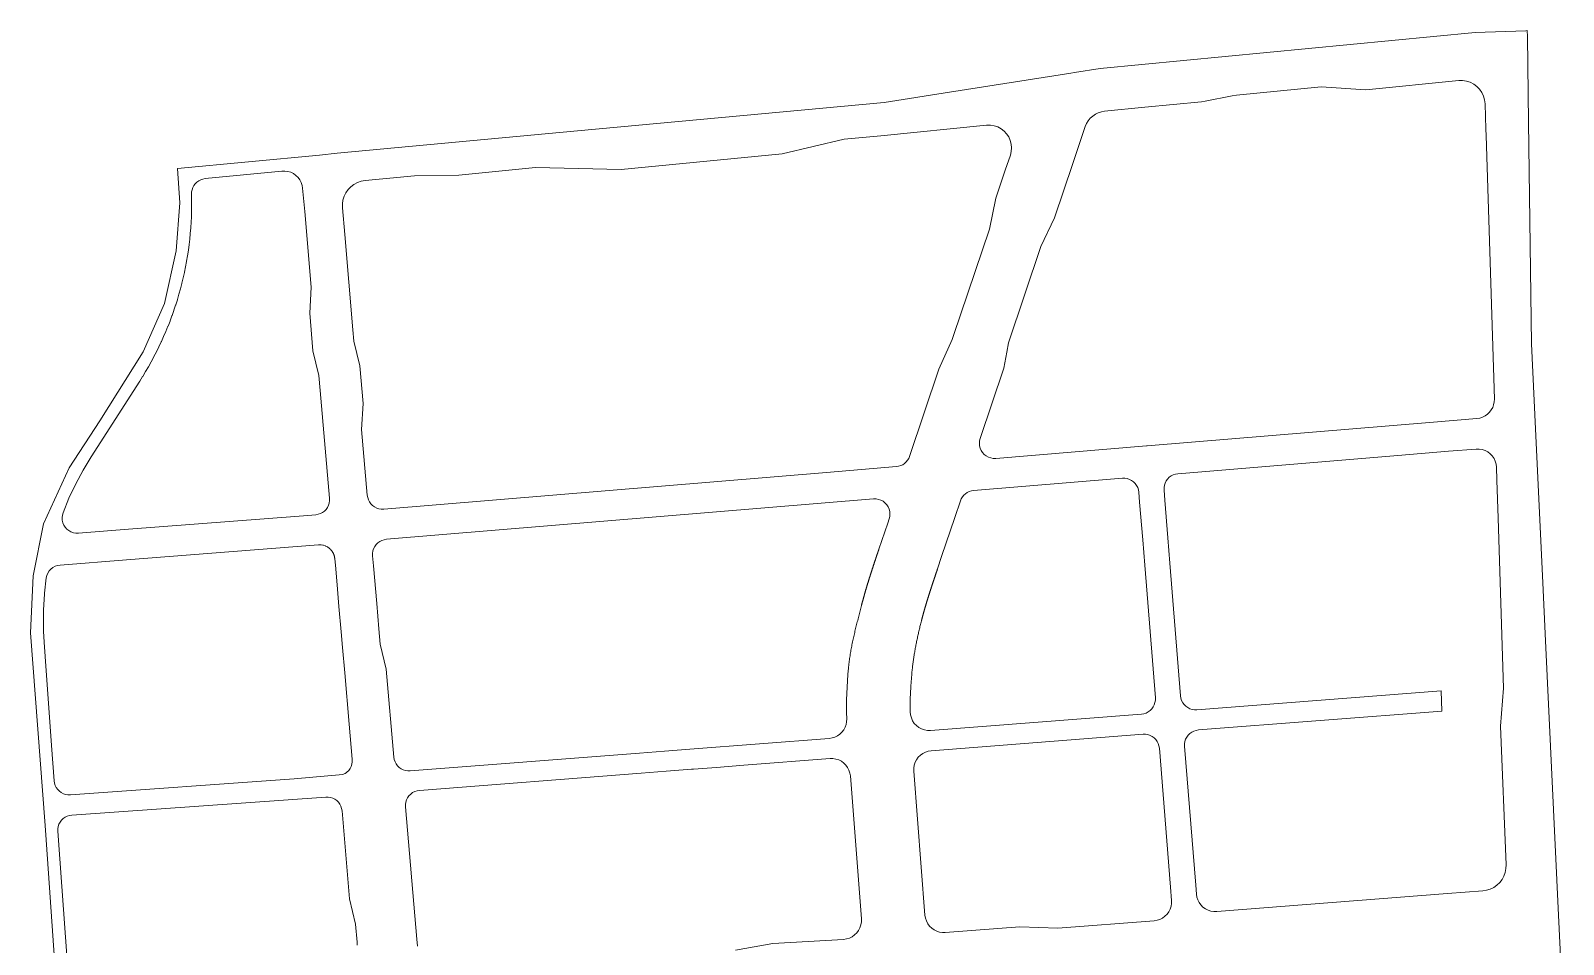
# Model space of a CAD drawing. Header units: inches. Extents: x 498513 to 499750, y 3353424 to 3354760.
# Drawn here: x 498513 to 499728, y 3354037 to 3354760 of the extents above; entities that cross this region are included whole.
import ezdxf

# ---------------------------------------------------------------- set-up
doc = ezdxf.new("R2010")
doc.units = ezdxf.units.IN
doc.header["$MEASUREMENT"] = 0
doc.layers.add('西站拼双铁河道杭外局调', color=7, linetype='Continuous', lineweight=9, true_color=0xf1baf5)

msp = doc.modelspace()

# ---------------------------------------------------------------- linework, layer by layer
at = {"layer": '西站拼双铁河道杭外局调'}
for points in [[(498534.9661, 3353986.9351), (498524.9519, 3354130.8457), (498513.3683, 3354283.5004), (498515.3861, 3354328.5647), (498523.4573, 3354369.9295), (498543.9715, 3354414.3209), (498568.1849, 3354451.3137), (498602.4874, 3354506.1305), (498619.3025, 3354544.4687), (498628.7187, 3354586.1697), (498631.6771, 3354624.0927), (498629.8279, 3354651.3842), (498742.0575, 3354661.9167), (498756.1501, 3354663.3227), (498946.5335, 3354680.9965), (499189.3928, 3354703.5417), (499189.4432, 3354703.5464), (499241.3634, 3354711.7408), (499337.2971, 3354726.8819), (499340.4157, 3354727.3741), (499360.5703, 3354730.5551), (499657.7557, 3354759.0972), (499697.9162, 3354760.4089), (499698.982, 3354760.4437), (499699.0443, 3354755.7877), (499699.9531, 3354687.8865), (499702.2997, 3354512.5424), (499705.4881, 3354445.0677), (499711.2498, 3354323.1298), (499713.4142, 3354277.3249), (499723.6852, 3354059.961), (499727.545, 3353978.2763)], [(499071.6391, 3354032.2041), (499101.3791, 3354037.4761), (499157.4185, 3354040.8031), (499159.7761, 3354041.1323), (499162.0519, 3354041.8303), (499164.1886, 3354042.8795), (499166.1324, 3354044.2535), (499167.8344, 3354045.9177), (499169.2517, 3354047.8303), (499170.3486, 3354049.9429), (499171.0975, 3354052.2025), (499171.4795, 3354054.5521), (499171.4849, 3354056.9325), (499162.7347, 3354170.1655), (499162.3697, 3354172.4913), (499161.6453, 3354174.7312), (499160.5793, 3354176.8303), (499159.198, 3354178.7367), (499157.5355, 3354180.4035), (499155.6327, 3354181.7897), (499153.5365, 3354182.8611), (499151.2984, 3354183.5913), (499148.9737, 3354183.9623), (499146.6195, 3354183.965), (499078.4335, 3354178.6769), (499056.8112, 3354177), (499038.5523, 3354175.5839), (499036.8706, 3354175.4535), (499016.93, 3354173.907), (498996.9894, 3354172.3606), (498821.3095, 3354158.7361), (498819.4386, 3354158.441), (498817.6374, 3354157.8552), (498815.9507, 3354156.9933), (498814.4208, 3354155.8768), (498813.0855, 3354154.5334), (498811.9783, 3354152.9967), (498811.1265, 3354151.3049), (498810.5516, 3354149.5002), (498810.2679, 3354147.6275), (498810.2823, 3354145.7335), (498819.3769, 3354041.026), (498819.8675, 3354035.3781)], [(498771.9737, 3354036.1263), (498771.9587, 3354038.4923), (498770.7255, 3354052.9099), (498766.0175, 3354072.7481), (498760.0479, 3354142.5373), (498759.7449, 3354144.3782), (498759.1602, 3354146.1499), (498758.3079, 3354147.8096), (498757.2087, 3354149.3171), (498755.8891, 3354150.636), (498754.381, 3354151.7344), (498752.7208, 3354152.5857), (498750.9487, 3354153.1695), (498749.1076, 3354153.4715), (498747.2419, 3354153.4845), (498545.9951, 3354139.2013), (498544.1312, 3354138.9205), (498542.3344, 3354138.3515), (498540.6487, 3354137.508), (498539.116, 3354136.411), (498537.7739, 3354135.0875), (498536.6556, 3354133.5703), (498535.7887, 3354131.8966), (498535.1944, 3354130.1079), (498534.8877, 3354128.2481), (498534.8759, 3354126.3633), (498542.5381, 3354020.7111)]]:
    msp.add_lwpolyline(points, dxfattribs=at)
for points in [[(499644.6462, 3354720.9169), (499571.0779, 3354713.7005), (499535.6681, 3354716.0049), (499468.7215, 3354709.4381), (499465.1851, 3354708.8763), (499443.7455, 3354704.6212), (499440.8339, 3354704.1906), (499395.9543, 3354699.7883), (499364.1623, 3354696.6698), (499361.619, 3354696.2345), (499359.1641, 3354695.44), (499356.848, 3354694.3027), (499354.7183, 3354692.8459), (499352.8188, 3354691.0996), (499351.1884, 3354689.0997), (499349.8608, 3354686.8872), (499348.8631, 3354684.5076), (499338.9516, 3354655.1162), (499324.4862, 3354612.2205), (499313.6549, 3354589.4897), (499287.9171, 3354513.1676), (499286.6112, 3354505.8396), (499284.3689, 3354493.2573), (499265.5621, 3354437.4881), (499265.0869, 3354435.5696), (499264.9331, 3354433.5992), (499265.1048, 3354431.6302), (499265.5974, 3354429.7162), (499266.3974, 3354427.9089), (499267.4832, 3354426.2575), (499268.8254, 3354424.8068), (499270.3875, 3354423.596), (499272.1271, 3354422.658), (499273.9971, 3354422.0183), (499275.9467, 3354421.6942), (499277.9231, 3354421.6945), (499397.3371, 3354431.5811), (499397.7442, 3354431.6148), (499624.5855, 3354450.3958), (499659.1231, 3354453.2553), (499661.372, 3354453.615), (499663.5405, 3354454.311), (499665.5787, 3354455.3273), (499667.4395, 3354456.6404), (499669.0801, 3354458.2201), (499670.4626, 3354460.0299), (499671.5551, 3354462.0282), (499672.3326, 3354464.1689), (499672.777, 3354466.4026), (499672.8781, 3354468.6778), (499666.284, 3354677.5083), (499666.1271, 3354682.4875), (499665.4917, 3354702.6072), (499665.1401, 3354705.6942), (499664.2901, 3354708.6825), (499662.9644, 3354711.4924), (499661.1985, 3354714.0486), (499659.0397, 3354716.2829), (499656.5456, 3354718.1355), (499653.7829, 3354719.5568), (499650.8256, 3354720.5089), (499647.7526, 3354720.9664)], [(498789.2907, 3354381.8251), (498791.1472, 3354381.5399), (498793.0253, 3354381.5479), (499143.8062, 3354410.5903), (499199.2137, 3354415.1777), (499200.9356, 3354415.4472), (499202.6003, 3354415.9634), (499204.1726, 3354416.7152), (499205.6195, 3354417.6869), (499206.9104, 3354418.8579), (499208.0181, 3354420.2036), (499208.9191, 3354421.6956), (499209.5945, 3354423.3023), (499232.9069, 3354492.4325), (499243.4113, 3354515.7585), (499244.4854, 3354518.9437), (499272.9089, 3354603.2303), (499278.0548, 3354627.8784), (499285.4759, 3354649.8848), (499289.5027, 3354661.8257), (499290.2191, 3354664.7258), (499290.4459, 3354667.7045), (499290.177, 3354670.6797), (499289.4198, 3354673.5694), (499288.195, 3354676.2941), (499286.5365, 3354678.7787), (499284.4899, 3354680.9548), (499282.1116, 3354682.7624), (499279.4671, 3354684.1518), (499276.6292, 3354685.0847), (499273.6761, 3354685.5354), (499270.6891, 3354685.4915), (499186.9801, 3354677.2803), (499157.9267, 3354674.4305), (499108.8093, 3354662.9807), (498981.1791, 3354650.4615), (498947.2491, 3354651.2027), (498913.3191, 3354651.9441), (498852.6469, 3354645.9927), (498817.5209, 3354645.5617), (498778.2831, 3354641.7127), (498775.215, 3354641.1678), (498772.2687, 3354640.153), (498769.5159, 3354638.6928), (498767.0232, 3354636.8227), (498764.8513, 3354634.5881), (498763.0529, 3354632.0432), (498761.6716, 3354629.2499), (498760.7409, 3354626.2759), (498760.2835, 3354623.1935), (498760.3105, 3354620.0774), (498762.1374, 3354599.0445), (498768.6923, 3354523.5783), (498769.4741, 3354514.5755), (498774.1837, 3354495.0237), (498776.7797, 3354465.1361), (498775.5497, 3354444.6281), (498780.0801, 3354392.4687), (498780.3886, 3354390.616), (498780.9823, 3354388.8341), (498781.8469, 3354387.1667), (498782.961, 3354385.6546), (498784.2975, 3354384.3349), (498785.8234, 3354383.2399), (498787.5016, 3354382.3964)], [(498747.3852, 3354381.3191), (498748.4851, 3354382.8554), (498749.3301, 3354384.5453), (498749.8994, 3354386.3469), (498750.1789, 3354388.2156), (498750.1617, 3354390.1049), (498742.6301, 3354475.4863), (498741.6343, 3354487.3265), (498736.9739, 3354506.9429), (498734.4141, 3354536.8339), (498735.6549, 3354557.2473), (498730.4487, 3354617.1854), (498728.8495, 3354635.5975), (498728.4583, 3354637.9359), (498727.7034, 3354640.1835), (498726.604, 3354642.2841), (498725.1871, 3354644.1852), (498723.4885, 3354645.8393), (498721.5506, 3354647.2051), (498719.4216, 3354648.2485), (498717.1548, 3354648.9434), (498714.8068, 3354649.2725), (498712.4364, 3354649.2275), (498651.5909, 3354643.2391), (498649.8169, 3354642.9286), (498648.1093, 3354642.3561), (498646.5065, 3354641.5345), (498645.0449, 3354640.4823), (498643.7571, 3354639.2232), (498642.6722, 3354637.7855), (498641.8147, 3354636.2017), (498641.2038, 3354634.5074), (498640.8535, 3354632.7407), (498640.7715, 3354630.9415), (498640.8621, 3354626.65), (498640.8651, 3354626.4539), (498640.8825, 3354622.0712), (498640.8816, 3354621.983), (498640.8256, 3354617.6915), (498640.8246, 3354617.6359), (498640.8216, 3354617.5279), (498640.691, 3354613.2023), (498640.6858, 3354613.087), (498640.4819, 3354608.7715), (498640.4749, 3354608.6599), (498640.2044, 3354604.4559), (498640.1952, 3354604.3214), (498640.1876, 3354604.2235), (498639.8326, 3354599.8768), (498639.8254, 3354599.8018), (498639.3938, 3354595.439), (498639.3886, 3354595.3942), (498639.3801, 3354595.3194), (498638.8787, 3354591.0095), (498638.8725, 3354590.9628), (498638.3039, 3354586.7082), (498638.2813, 3354586.5462), (498638.2807, 3354586.5418), (498637.6222, 3354582.1863), (498637.6213, 3354582.1802), (498637.607, 3354582.0943), (498636.8791, 3354577.783), (498636.8593, 3354577.6759), (498636.0617, 3354573.3992), (498636.0391, 3354573.2872), (498635.1962, 3354569.1601), (498635.169, 3354569.0301), (498635.1463, 3354568.9257), (498634.2019, 3354564.6769), (498634.1813, 3354564.5902), (498633.1602, 3354560.3409), (498633.1446, 3354560.2799), (498633.1298, 3354560.2222), (498632.0441, 3354556.0234), (498632.0063, 3354555.8859), (498630.8607, 3354551.7491), (498630.8524, 3354551.72), (498630.8407, 3354551.6796), (498629.5921, 3354547.453), (498629.5909, 3354547.449), (498629.5715, 3354547.3872), (498628.2542, 3354543.1947), (498628.2233, 3354543.1014), (498626.8448, 3354538.9639), (498626.8077, 3354538.8576), (498625.407, 3354534.8812), (498625.3629, 3354534.758), (498625.3243, 3354534.6527), (498623.8094, 3354530.578), (498623.7732, 3354530.4847), (498622.1844, 3354526.4252), (498622.1548, 3354526.3524), (498622.1374, 3354526.3099), (498620.4883, 3354522.301), (498620.4688, 3354522.2556), (498618.7217, 3354518.2065), (498618.6926, 3354518.1415), (498616.9249, 3354514.2299), (498616.8707, 3354514.1116), (498614.9792, 3354510.1113), (498614.9433, 3354510.0381), (498613.0044, 3354506.113), (498612.956, 3354506.0185), (498611.0207, 3354502.2635), (498610.9611, 3354502.1493), (498610.9077, 3354502.0488), (498608.8505, 3354498.221), (498608.798, 3354498.1267), (498606.6728, 3354494.3296), (498606.6269, 3354494.2503), (498606.6094, 3354494.2201), (498604.4285, 3354490.4761), (498604.394, 3354490.419), (498602.1184, 3354486.6617), (498602.03, 3354486.5204), (498599.7435, 3354482.8875), (498561.3639, 3354423.0435), (498554.9226, 3354412.4028), (498549.0413, 3354401.4427), (498543.7356, 3354390.1925), (498539.02, 3354378.6826), (498538.4666, 3354376.7515), (498538.243, 3354374.7552), (498538.3555, 3354372.7496), (498538.801, 3354370.7909), (498539.567, 3354368.9339), (498540.6321, 3354367.2307), (498541.9664, 3354365.729), (498543.5324, 3354364.471), (498545.2864, 3354363.4918), (498547.1791, 3354362.8189), (498549.1576, 3354362.4712), (498551.1663, 3354362.4583), (498587.3581, 3354365.2651), (498729.4979, 3354376.2883), (498729.5601, 3354376.2933), (498729.6225, 3354376.2984), (498739.1981, 3354377.0913), (498741.063, 3354377.395), (498742.8571, 3354377.9877), (498744.5359, 3354378.8546), (498746.0579, 3354379.9743)], [(499596.5533, 3354423.9925), (499422.1755, 3354409.5551), (499420.3199, 3354409.2538), (499418.5342, 3354408.6663), (499416.8621, 3354407.8072), (499415.3448, 3354406.6975), (499414.0193, 3354405.3645), (499412.9184, 3354403.8407), (499412.0688, 3354402.1638), (499411.4916, 3354400.3747), (499411.201, 3354398.5174), (499411.2039, 3354396.6375), (499411.8414, 3354388.6802), (499414.2375, 3354358.7756), (499415.8349, 3354338.839), (499424.2709, 3354233.5511), (499424.5674, 3354231.6946), (499425.1502, 3354229.9073), (499426.005, 3354228.2329), (499427.1108, 3354226.7126), (499428.4405, 3354225.3836), (499429.9614, 3354224.2786), (499431.6363, 3354223.4247), (499433.424, 3354222.8428), (499435.2806, 3354222.5473), (499437.1605, 3354222.5455), (499630.743, 3354237.5584), (499631.2344, 3354221.5485), (499438.4995, 3354206.6013), (499436.6364, 3354206.3081), (499434.8423, 3354205.7266), (499433.1614, 3354204.8711), (499431.6353, 3354203.7629), (499430.3017, 3354202.4292), (499429.1934, 3354200.9031), (499428.338, 3354199.2222), (499427.7566, 3354197.428), (499427.4633, 3354195.5649), (499427.4657, 3354193.6788), (499436.2853, 3354083.6035), (499436.8451, 3354076.6173), (499437.2156, 3354074.2971), (499437.9439, 3354072.0633), (499439.012, 3354069.9706), (499440.3939, 3354068.0703), (499442.0555, 3354066.4091), (499443.9561, 3354065.0278), (499446.0492, 3354063.9603), (499448.2833, 3354063.2327), (499450.6036, 3354062.8629), (499452.9531, 3354062.8599), (499635.6713, 3354076.9797), (499663.7177, 3354079.147), (499666.7471, 3354079.6168), (499669.6692, 3354080.544), (499672.4152, 3354081.9069), (499674.9206, 3354083.6734), (499677.1267, 3354085.8021), (499678.9815, 3354088.2429), (499680.4415, 3354090.9385), (499681.4723, 3354093.8256), (499682.0499, 3354096.8363), (499682.1605, 3354099.8999), (499677.7047, 3354209.5327), (499680.1111, 3354239.6509), (499675.8532, 3354374.4715), (499674.905, 3354404.4963), (499674.5849, 3354414.6338), (499674.3116, 3354417.0484), (499673.6521, 3354419.3873), (499672.6235, 3354421.589), (499671.2529, 3354423.5957), (499669.5763, 3354425.3547), (499667.6377, 3354426.82), (499665.4879, 3354427.9531), (499663.1834, 3354428.7241), (499660.7846, 3354429.1129), (499658.3545, 3354429.1093), (499636.4731, 3354427.2977)], [(499250.6145, 3354389.6368), (499249.9391, 3354388.0301), (499245.5019, 3354374.8722), (499235.0579, 3354343.9018), (499231.7627, 3354334.1295), (499231.6829, 3354333.8929), (499231.6031, 3354333.6561), (499231.5233, 3354333.4196), (499231.4437, 3354333.1833), (499231.3639, 3354332.947), (499231.2843, 3354332.7109), (499231.2047, 3354332.4747), (499231.1251, 3354332.2388), (499231.0457, 3354332.0029), (499230.9662, 3354331.7673), (499230.8868, 3354331.5317), (499230.8074, 3354331.2961), (499230.7281, 3354331.0607), (499230.6488, 3354330.8253), (499230.5697, 3354330.5901), (499230.4906, 3354330.3551), (499230.4115, 3354330.1201), (499230.3324, 3354329.8851), (499230.2536, 3354329.6505), (499230.1746, 3354329.4157), (499230.0957, 3354329.1813), (499230.0169, 3354328.9467), (499229.9381, 3354328.7123), (499229.8595, 3354328.4781), (499229.7809, 3354328.2439), (499229.7023, 3354328.0099), (499229.6239, 3354327.7759), (499229.5455, 3354327.5421), (499229.4671, 3354327.3083), (499229.3889, 3354327.0747), (499229.3107, 3354326.8411), (499229.2326, 3354326.6077), (499229.1546, 3354326.3745), (499229.0765, 3354326.1411), (499228.9987, 3354325.9081), (499228.9208, 3354325.6749), (499228.8431, 3354325.4421), (499228.7653, 3354325.2093), (499228.6877, 3354324.9765), (499228.6103, 3354324.7439), (499228.5328, 3354324.5113), (499228.4555, 3354324.2788), (499228.3782, 3354324.0465), (499228.3009, 3354323.8142), (499228.2239, 3354323.5821), (499228.1468, 3354323.3499), (499228.0697, 3354323.1176), (499227.9929, 3354322.8856), (499227.9164, 3354322.6547), (499227.8398, 3354322.4232), (499227.7631, 3354322.1911), (499227.6866, 3354321.9599), (499227.61, 3354321.7277), (499227.5341, 3354321.4975), (499227.4575, 3354321.2652), (499227.3814, 3354321.0341), (499227.3053, 3354320.8029), (499227.2296, 3354320.5723), (499227.1536, 3354320.3414), (499227.0783, 3354320.1115), (499227.0024, 3354319.8801), (499226.9271, 3354319.6503), (499226.8516, 3354319.4197), (499226.7762, 3354319.1885), (499226.7008, 3354318.9582), (499226.6258, 3354318.7279), (499226.551, 3354318.4986), (499226.476, 3354318.2678), (499226.4015, 3354318.0388), (499226.3266, 3354317.8085), (499226.2521, 3354317.5786), (499226.1776, 3354317.3488), (499226.1033, 3354317.1194), (499226.0292, 3354316.8904), (499225.9548, 3354316.66), (499225.8808, 3354316.4308), (499225.8071, 3354316.2018), (499225.7333, 3354315.9727), (499225.6596, 3354315.7431), (499225.5864, 3354315.5148), (499225.5129, 3354315.2857), (499225.4395, 3354315.0568), (499225.3664, 3354314.8282), (499225.2934, 3354314.5995), (499225.2205, 3354314.3709), (499225.1479, 3354314.143), (499225.0751, 3354313.9139), (499225.0026, 3354313.6861), (499224.93, 3354313.4572), (499224.8578, 3354313.2289), (499224.7856, 3354313.0008), (499224.7136, 3354312.7729), (499224.642, 3354312.5456), (499224.5703, 3354312.3179), (499224.4983, 3354312.0891), (499224.4272, 3354311.8623), (499224.3556, 3354311.6341), (499224.2847, 3354311.4076), (499224.2134, 3354311.1792), (499224.1426, 3354310.9522), (499224.0721, 3354310.7257), (499224.0015, 3354310.4985), (499223.9309, 3354310.2714), (499223.8606, 3354310.0441), (499223.7902, 3354309.8165), (499223.72, 3354309.5895), (499223.6504, 3354309.3634), (499223.5794, 3354309.1327), (499223.5083, 3354308.9012), (499223.4389, 3354308.6749), (499223.3696, 3354308.4487), (499223.2996, 3354308.2192), (499223.2307, 3354307.9937), (499223.1612, 3354307.7654), (499223.0927, 3354307.5395), (499223.0238, 3354307.3123), (499222.9554, 3354307.0862), (499222.887, 3354306.8598), (499222.8189, 3354306.6339), (499222.7513, 3354306.4091), (499222.6834, 3354306.1829), (499222.6158, 3354305.9572), (499222.5484, 3354305.7318), (499222.4809, 3354305.5057), (499222.414, 3354305.2809), (499222.3468, 3354305.0546), (499222.2802, 3354304.83), (499222.2133, 3354304.6042), (499222.147, 3354304.3792), (499222.0807, 3354304.1542), (499222.0144, 3354303.9287), (499221.9484, 3354303.7035), (499221.8827, 3354303.479), (499221.8173, 3354303.2546), (499221.7514, 3354303.0287), (499221.6864, 3354302.8048), (499221.6211, 3354302.5797), (499221.5562, 3354302.3549), (499221.4916, 3354302.1312), (499221.4269, 3354301.9063), (499221.3625, 3354301.6818), (499221.2982, 3354301.4575), (499221.2341, 3354301.2334), (499221.1703, 3354301.0092), (499221.1068, 3354300.7857), (499221.0433, 3354300.5618), (499220.98, 3354300.3378), (499220.9169, 3354300.114), (499220.8539, 3354299.8901), (499220.791, 3354299.6658), (499220.7283, 3354299.4421), (499220.666, 3354299.2183), (499220.6041, 3354298.996), (499220.5417, 3354298.7716), (499220.4798, 3354298.5477), (499220.4184, 3354298.3255), (499220.357, 3354298.1022), (499220.2958, 3354297.8792), (499220.2347, 3354297.6558), (499220.1739, 3354297.4328), (499220.113, 3354297.2091), (499220.0527, 3354296.9866), (499219.9924, 3354296.7636), (499219.9324, 3354296.5413), (499219.8726, 3354296.3189), (499219.8129, 3354296.0961), (499219.7533, 3354295.8729), (499219.6943, 3354295.6514), (499219.6351, 3354295.4284), (499219.5764, 3354295.2067), (499219.5176, 3354294.9835), (499219.4593, 3354294.7623), (499219.4008, 3354294.5391), (499219.343, 3354294.318), (499219.2852, 3354294.0957), (499219.2277, 3354293.8742), (499219.17, 3354293.6512), (499219.113, 3354293.4302), (499219.0558, 3354293.2076), (499218.9939, 3354292.9659), (499218.7647, 3354292.0639), (499218.5376, 3354291.1613), (499218.3129, 3354290.2581), (499218.0905, 3354289.3543), (499217.8705, 3354288.4499), (499217.6529, 3354287.5447), (499217.4377, 3354286.6391), (499217.2251, 3354285.7329), (499217.0151, 3354284.8261), (499216.8075, 3354283.9187), (499216.6025, 3354283.0106), (499216.4002, 3354282.1019), (499216.2006, 3354281.1925), (499216.0037, 3354280.2827), (499215.8095, 3354279.3721), (499215.6181, 3354278.4609), (499215.4297, 3354277.5491), (499215.244, 3354276.6367), (499215.0613, 3354275.7237), (499214.8815, 3354274.8099), (499214.7047, 3354273.8957), (499214.5309, 3354272.9807), (499214.3601, 3354272.0653), (499214.1925, 3354271.1491), (499214.0279, 3354270.2325), (499213.8667, 3354269.3151), (499213.7085, 3354268.3973), (499213.5537, 3354267.4787), (499213.4021, 3354266.5597), (499213.2539, 3354265.64), (499213.1089, 3354264.7197), (499212.9675, 3354263.799), (499212.8295, 3354262.8777), (499212.6951, 3354261.9559), (499212.5641, 3354261.0335), (499212.4367, 3354260.1105), (499212.3128, 3354259.1871), (499212.1927, 3354258.2633), (499212.0761, 3354257.3389), (499211.9633, 3354256.4139), (499211.8543, 3354255.4887), (499211.7491, 3354254.5629), (499211.6477, 3354253.6367), (499211.5503, 3354252.7099), (499211.4567, 3354251.7829), (499211.3671, 3354250.8555), (499210.6352, 3354241.2458), (499210.59, 3354240.4292), (499210.2309, 3354231.3827), (499210.2112, 3354230.5657), (499210.179, 3354220.9279), (499210.4149, 3354218.492), (499211.0437, 3354216.1269), (499212.0487, 3354213.8955), (499213.4032, 3354211.8572), (499215.0711, 3354210.0663), (499217.008, 3354208.5704), (499219.1624, 3354207.4095), (499221.4769, 3354206.6142), (499223.8898, 3354206.206), (499226.3371, 3354206.1955), (499393.2921, 3354219.1433), (499395.1553, 3354219.4365), (499396.9494, 3354220.018), (499398.6304, 3354220.8734), (499400.1565, 3354221.9816), (499401.4901, 3354223.3153), (499402.5983, 3354224.8415), (499403.4538, 3354226.5224), (499404.0352, 3354228.3167), (499404.3283, 3354230.1799), (499404.3259, 3354232.066), (499395.9034, 3354337.1845), (499394.306, 3354357.1209), (499391.9099, 3354387.0256), (499391.2771, 3354394.9239), (499390.9791, 3354396.7864), (499390.393, 3354398.5792), (499389.5332, 3354400.2581), (499388.4209, 3354401.7814), (499387.0837, 3354403.1117), (499385.5545, 3354404.216), (499383.8712, 3354405.0671), (499382.0753, 3354405.6439), (499380.2113, 3354405.9321), (499378.3251, 3354405.9247), (499260.3198, 3354396.1547), (499258.5979, 3354395.885), (499256.9332, 3354395.3689), (499255.3609, 3354394.6169), (499253.9141, 3354393.6452), (499252.6232, 3354392.4742), (499251.5156, 3354391.1286)], [(498812.1213, 3354174.1257), (498813.9935, 3354174.1249), (498995.6693, 3354188.2635), (499015.6094, 3354189.8153), (499035.5493, 3354191.3672), (499146.0617, 3354199.9677), (499148.3167, 3354200.3173), (499150.4926, 3354201.0049), (499152.5389, 3354202.0146), (499154.4085, 3354203.323), (499156.0579, 3354204.8999), (499157.4491, 3354206.7088), (499158.5498, 3354208.7078), (499159.3345, 3354210.8506), (499159.7851, 3354213.0876), (499159.8911, 3354215.3671), (499159.7818, 3354220.3549), (499159.7808, 3354220.4003), (499159.7489, 3354225.3494), (499159.7485, 3354225.4355), (499159.7928, 3354230.3528), (499159.7941, 3354230.4643), (499159.7941, 3354230.4688), (499159.7942, 3354230.4733), (499159.914, 3354235.3662), (499159.9174, 3354235.4949), (499159.9176, 3354235.5017), (499159.9179, 3354235.5085), (499160.1131, 3354240.3911), (499160.1186, 3354240.523), (499160.119, 3354240.5321), (499160.1195, 3354240.5412), (499160.3909, 3354245.4305), (499160.3976, 3354245.5474), (499160.3983, 3354245.5588), (499160.399, 3354245.5701), (499160.7487, 3354250.4887), (499160.7725, 3354250.7812), (499161.1894, 3354255.5882), (499161.1898, 3354255.5931), (499161.1901, 3354255.5961), (499161.2981, 3354256.6945), (499161.4145, 3354257.7919), (499161.5389, 3354258.8885), (499161.6712, 3354259.9843), (499161.8113, 3354261.0789), (499161.9587, 3354262.1727), (499162.1133, 3354263.2655), (499162.2751, 3354264.3573), (499162.4437, 3354265.4479), (499162.6187, 3354266.5375), (499162.8003, 3354267.6261), (499162.9879, 3354268.7135), (499163.1815, 3354269.7998), (499163.3809, 3354270.8851), (499163.5859, 3354271.9691), (499163.7961, 3354273.0521), (499164.0113, 3354274.1341), (499164.2315, 3354275.2149), (499164.4565, 3354276.2945), (499164.6857, 3354277.3732), (499164.9193, 3354278.4507), (499165.1569, 3354279.5273), (499165.3985, 3354280.6027), (499165.6435, 3354281.6771), (499165.8919, 3354282.7507), (499166.1436, 3354283.8231), (499166.3983, 3354284.8947), (499166.6557, 3354285.9655), (499166.9157, 3354287.0353), (499167.1781, 3354288.1043), (499167.4425, 3354289.1725), (499167.7089, 3354290.2401), (499167.9771, 3354291.3069), (499168.2469, 3354292.3731), (499168.5179, 3354293.4387), (499168.7902, 3354294.5037), (499169.0633, 3354295.5684), (499169.3371, 3354296.6327), (499169.6115, 3354297.6965), (499169.8863, 3354298.7601), (499170.161, 3354299.8235), (499170.4357, 3354300.8867), (499170.7102, 3354301.9501), (499170.9841, 3354303.0133), (499171.2575, 3354304.0765), (499171.5299, 3354305.1401), (499171.5717, 3354305.3035), (499171.5919, 3354305.3823), (499171.6252, 3354305.5122), (499171.6589, 3354305.6431), (499171.726, 3354305.9035), (499171.7937, 3354306.1648), (499171.8613, 3354306.4256), (499171.929, 3354306.685), (499171.9968, 3354306.9452), (499172.0652, 3354307.2059), (499172.1334, 3354307.465), (499172.2018, 3354307.7245), (499172.2706, 3354307.9841), (499172.3395, 3354308.244), (499172.4084, 3354308.5027), (499172.4776, 3354308.7616), (499172.5473, 3354309.0216), (499172.6166, 3354309.2794), (499172.6863, 3354309.5381), (499172.7564, 3354309.7972), (499172.8265, 3354310.0555), (499172.8964, 3354310.3125), (499172.967, 3354310.5711), (499173.0375, 3354310.8289), (499173.108, 3354311.0858), (499173.1791, 3354311.344), (499173.2499, 3354311.6008), (499173.3211, 3354311.8581), (499173.3926, 3354312.1155), (499173.4638, 3354312.3716), (499173.5356, 3354312.6288), (499173.6073, 3354312.8852), (499173.6793, 3354313.1414), (499173.7512, 3354313.3972), (499173.8234, 3354313.6534), (499173.896, 3354313.9099), (499173.9686, 3354314.1659), (499174.0413, 3354314.4218), (499174.1137, 3354314.6759), (499174.187, 3354314.9323), (499174.2598, 3354315.1867), (499174.333, 3354315.4417), (499174.4062, 3354315.6965), (499174.4799, 3354315.9514), (499174.5536, 3354316.2066), (499174.627, 3354316.46), (499174.7009, 3354316.7142), (499174.7751, 3354316.9689), (499174.8492, 3354317.2229), (499174.9232, 3354317.476), (499174.9976, 3354317.7297), (499175.0721, 3354317.983), (499175.1469, 3354318.2369), (499175.2216, 3354318.4898), (499175.2966, 3354318.7437), (499175.3713, 3354318.9954), (499175.4464, 3354319.2483), (499175.5217, 3354319.5013), (499175.5972, 3354319.7541), (499175.6723, 3354320.0055), (499175.748, 3354320.2582), (499175.8237, 3354320.5103), (499175.8995, 3354320.7623), (499175.9755, 3354321.0143), (499176.0514, 3354321.2657), (499176.1272, 3354321.5163), (499176.2034, 3354321.7678), (499176.2799, 3354322.0197), (499176.3563, 3354322.2707), (499176.4327, 3354322.5209), (499176.5092, 3354322.7713), (499176.5859, 3354323.0222), (499176.6628, 3354323.2729), (499176.7395, 3354323.5227), (499176.813, 3354323.7615), (499176.8902, 3354324.0121), (499176.9674, 3354324.2621), (499177.0446, 3354324.5117), (499177.1218, 3354324.7609), (499177.1995, 3354325.0112), (499177.2769, 3354325.2601), (499177.3543, 3354325.509), (499177.432, 3354325.7581), (499177.5098, 3354326.0071), (499177.5877, 3354326.2557), (499177.6659, 3354326.5055), (499177.7438, 3354326.7538), (499177.822, 3354327.0024), (499177.9, 3354327.2504), (499177.978, 3354327.4979), (499178.0564, 3354327.746), (499178.135, 3354327.9944), (499178.2133, 3354328.242), (499178.2919, 3354328.4896), (499178.3706, 3354328.7374), (499178.4493, 3354328.9848), (499178.5278, 3354329.2313), (499178.6068, 3354329.4789), (499178.6853, 3354329.7249), (499178.7645, 3354329.9728), (499178.8434, 3354330.2191), (499178.9222, 3354330.4651), (499179.0014, 3354330.7116), (499179.0807, 3354330.9584), (499179.1597, 3354331.204), (499179.2391, 3354331.4502), (499179.3183, 3354331.6959), (499179.3979, 3354331.9424), (499179.477, 3354332.1869), (499179.5565, 3354332.4326), (499179.6361, 3354332.6781), (499179.7158, 3354332.9238), (499179.7952, 3354333.168), (499179.8748, 3354333.413), (499179.9547, 3354333.6586), (499180.0343, 3354333.9027), (499180.114, 3354334.1471), (499180.1938, 3354334.3915), (499180.2736, 3354334.6357), (499180.3535, 3354334.8799), (499180.4334, 3354335.1239), (499180.5136, 3354335.3685), (499180.5934, 3354335.6117), (499180.6737, 3354335.8564), (499180.7534, 3354336.0989), (499180.8338, 3354336.3429), (499180.9141, 3354336.5866), (499180.994, 3354336.8292), (499181.0742, 3354337.0726), (499181.1543, 3354337.315), (499181.2344, 3354337.5576), (499181.3147, 3354337.8002), (499181.3952, 3354338.0435), (499181.4753, 3354338.2856), (499181.5556, 3354338.5278), (499181.6361, 3354338.7706), (499181.7162, 3354339.012), (499181.7967, 3354339.2543), (499181.874, 3354339.487), (499181.8771, 3354339.4962), (499181.9576, 3354339.7382), (499182.0378, 3354339.9794), (499182.1182, 3354340.221), (499182.1986, 3354340.4624), (499182.279, 3354340.7036), (499182.3113, 3354340.8006), (499182.3594, 3354340.9446), (499182.4398, 3354341.1855), (499182.5204, 3354341.4266), (499182.6008, 3354341.6674), (499182.6812, 3354341.9079), (499182.7617, 3354342.1486), (499182.7925, 3354342.2408), (499182.8422, 3354342.389), (499182.9226, 3354342.6292), (499183.0032, 3354342.8696), (499183.0836, 3354343.1096), (499183.164, 3354343.3495), (499183.2445, 3354343.5894), (499183.2733, 3354343.6751), (499183.325, 3354343.8292), (499183.4054, 3354344.0688), (499183.4859, 3354344.3083), (499183.5663, 3354344.5478), (499183.6467, 3354344.787), (499183.727, 3354345.0262), (499183.7522, 3354345.101), (499183.8075, 3354345.2654), (499183.8878, 3354345.5041), (499183.9683, 3354345.7432), (499184.0486, 3354345.9819), (499184.1289, 3354346.2205), (499184.2092, 3354346.4592), (499184.2276, 3354346.5137), (499184.2895, 3354346.6975), (499184.3698, 3354346.9358), (499184.4501, 3354347.1739), (499184.5303, 3354347.4121), (499184.6105, 3354347.6501), (499184.6653, 3354347.8126), (499184.6907, 3354347.8879), (499184.7709, 3354348.1257), (499184.8509, 3354348.3633), (499184.9311, 3354348.6009), (499185.0111, 3354348.8385), (499185.0142, 3354348.8478), (499185.0911, 3354349.0757), (499185.1711, 3354349.3131), (499185.2511, 3354349.5503), (499185.2578, 3354349.5702), (499185.3311, 3354349.7873), (499192.3012, 3354370.4563), (499193.4283, 3354373.7987), (499193.9035, 3354375.7172), (499194.0573, 3354377.6878), (499193.8856, 3354379.6568), (499193.393, 3354381.5709), (499192.5928, 3354383.3783), (499191.5069, 3354385.0297), (499190.1646, 3354386.4805), (499188.6024, 3354387.6913), (499186.8626, 3354388.6292), (499184.9924, 3354389.2688), (499183.0426, 3354389.5928), (499181.0661, 3354389.5923), (498795.2015, 3354357.6053), (498793.3383, 3354357.3019), (498791.5457, 3354356.7101), (498789.8681, 3354355.8446), (498788.347, 3354354.7266), (498787.0201, 3354353.3839), (498785.9201, 3354351.8496), (498785.0743, 3354350.1619), (498784.5037, 3354348.3623), (498784.2224, 3354346.4955), (498784.2373, 3354344.6077), (498784.9293, 3354336.6406), (498787.5253, 3354306.7524), (498789.2559, 3354286.8271), (498790.3149, 3354274.6349), (498795.0477, 3354254.8153), (498801.1073, 3354185.0503), (498801.4144, 3354183.2034), (498802.005, 3354181.4267), (498802.8648, 3354179.7634), (498803.9728, 3354178.2542), (498805.3021, 3354176.9357), (498806.8203, 3354175.84), (498808.4904, 3354174.9938), (498810.2719, 3354174.4177)], [(498763.9414, 3354173.2222), (498765.2999, 3354174.5777), (498766.4155, 3354176.1172), (498767.2738, 3354177.8135), (498767.8536, 3354179.6242), (498768.14, 3354181.5036), (498768.1261, 3354183.4047), (498765.7186, 3354211.1219), (498762.1715, 3354251.9599), (498760.4275, 3354272.0391), (498759.3586, 3354284.3453), (498757.628, 3354304.2706), (498756.4171, 3354318.2114), (498754.9997, 3354334.1559), (498754.2713, 3354342.3494), (498754.2511, 3354342.5565), (498754.2273, 3354342.7633), (498754.1999, 3354342.9696), (498754.1689, 3354343.1754), (498754.1344, 3354343.3807), (498754.0963, 3354343.5853), (498754.0546, 3354343.7892), (498754.0095, 3354343.9924), (498753.9608, 3354344.1947), (498753.9086, 3354344.3962), (498753.8529, 3354344.5968), (498753.7938, 3354344.7963), (498753.7312, 3354344.9948), (498753.6652, 3354345.1922), (498753.5957, 3354345.3884), (498753.5229, 3354345.5834), (498753.4467, 3354345.7771), (498753.3671, 3354345.9694), (498753.2843, 3354346.1603), (498753.1981, 3354346.3498), (498753.1086, 3354346.5377), (498753.016, 3354346.724), (498752.92, 3354346.9088), (498752.8209, 3354347.0918), (498752.7187, 3354347.2731), (498752.6133, 3354347.4525), (498752.5048, 3354347.6302), (498752.3933, 3354347.8059), (498752.2787, 3354347.9796), (498752.1611, 3354348.1514), (498752.0406, 3354348.3211), (498751.9171, 3354348.4886), (498751.7908, 3354348.654), (498751.6616, 3354348.8172), (498751.5296, 3354348.9781), (498751.3948, 3354349.1367), (498751.2573, 3354349.2929), (498751.1171, 3354349.4468), (498750.9742, 3354349.5981), (498750.8291, 3354349.7473), (498750.6812, 3354349.8937), (498750.5302, 3354350.0371), (498750.3772, 3354350.1782), (498750.2218, 3354350.3166), (498750.064, 3354350.4523), (498749.9039, 3354350.5853), (498749.7415, 3354350.7155), (498749.5766, 3354350.8424), (498749.07, 3354351.2073), (498748.8969, 3354351.323), (498748.7219, 3354351.4355), (498748.5449, 3354351.5451), (498748.366, 3354351.6515), (498748.1854, 3354351.7548), (498747.2568, 3354352.2241), (498747.0662, 3354352.3077), (498746.8744, 3354352.3884), (498746.6811, 3354352.4657), (498746.6153, 3354352.4907), (498745.3885, 3354352.887), (498745.2951, 3354352.9118), (498745.093, 3354352.9617), (498744.9415, 3354352.9963), (498743.4197, 3354353.236), (498743.2442, 3354353.2511), (498743.1978, 3354353.2543), (498741.4308, 3354353.254), (498741.3729, 3354353.2497), (498589.2139, 3354341.3367), (498536.6903, 3354337.2633), (498534.6892, 3354336.9363), (498532.7718, 3354336.2771), (498530.9927, 3354335.3045), (498529.4027, 3354334.0462), (498528.0473, 3354332.5382), (498526.9652, 3354330.8235), (498526.1872, 3354328.9511), (498525.7356, 3354326.9744), (498524.3723, 3354315.0117), (498524.3087, 3354314.4535), (498524.2802, 3354314.106), (498523.5411, 3354301.8774), (498523.522, 3354301.327), (498523.4326, 3354288.8494), (498523.4335, 3354288.8174), (498523.6155, 3354284.8454), (498524.0153, 3354276.1195), (498524.8306, 3354264.8773), (498529.9531, 3354194.244), (498531.9793, 3354166.306), (498532.2622, 3354164.4455), (498532.8324, 3354162.6521), (498533.6761, 3354160.9698), (498534.7723, 3354159.4402), (498536.0943, 3354158.1007), (498537.6094, 3354156.9845), (498539.2804, 3354156.1188), (498541.0662, 3354155.525), (498542.9229, 3354155.2178), (498544.8047, 3354155.2045), (498722.0594, 3354167.8938), (498760.6521, 3354171.2402), (498760.6882, 3354171.2518), (498761.8189, 3354171.8176), (498762.3972, 3354172.1099), (498763.4839, 3354172.8924)], [(499396.5111, 3354203.1972), (499394.6311, 3354203.1991), (499226.7791, 3354190.1817), (499224.4543, 3354189.8162), (499222.2153, 3354189.0917), (499220.1171, 3354188.0258), (499218.2115, 3354186.6449), (499216.5453, 3354184.9829), (499215.1596, 3354183.0808), (499214.0884, 3354180.9853), (499213.3582, 3354178.7482), (499212.9868, 3354176.4243), (499212.9835, 3354174.0709), (499221.7953, 3354060.0416), (499222.1797, 3354057.6358), (499222.9485, 3354055.3239), (499224.0814, 3354053.1669), (499225.5486, 3354051.2218), (499227.3113, 3354049.5399), (499229.1795, 3354048.2484), (499231.2212, 3354047.2537), (499233.3898, 3354046.5787), (499235.6353, 3354046.2388), (499237.9065, 3354046.2419), (499297.0309, 3354050.8107), (499327.2117, 3354049.6325), (499403.381, 3354055.5187), (499405.7104, 3354055.8846), (499407.9537, 3354056.6111), (499410.0554, 3354057.6801), (499411.9637, 3354059.0652), (499413.6313, 3354060.7323), (499415.017, 3354062.6402), (499416.0867, 3354064.7416), (499416.8137, 3354066.9848), (499417.1803, 3354069.3141), (499417.1773, 3354071.6721), (499416.3493, 3354082.0061), (499407.5207, 3354192.1935), (499407.2242, 3354194.05), (499406.6414, 3354195.8373), (499405.7866, 3354197.5117), (499404.6808, 3354199.0321), (499403.3511, 3354200.3611), (499401.8301, 3354201.4661), (499400.1553, 3354202.3199), (499398.3676, 3354202.9017)]]:
    msp.add_lwpolyline(points, close=True, dxfattribs=at)

doc.saveas('drawing.dxf')
